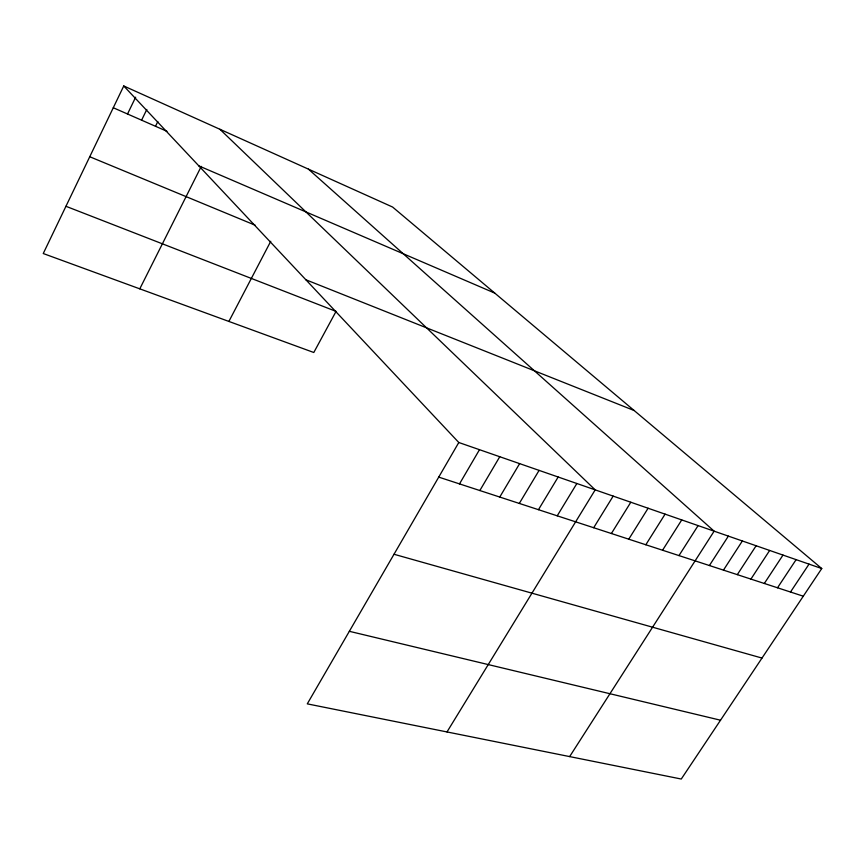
<?xml version="1.0" encoding="UTF-8"?>
<svg xmlns="http://www.w3.org/2000/svg" width="865" height="865" viewBox="0 0 865 865"><rect width="100%" height="100%" fill="white"/><g stroke="black" fill="none" stroke-linecap="round" stroke-linejoin="round"><path stroke-width="1.3" d="M123.749 85.97L458.796 442.502L307.28 703.861L681.263 779.03L821.75 568.543L392.591 207.038L123.749 85.97L43.25 253.531L313.8 352.498L336.063 311.389L65.945 206.292M127.523 113.996L135.664 97.183M141.601 120.181L146.823 109.444M155.505 126.29L157.83 121.543M139.784 288.845L201.264 166.394M228.89 321.434L270.745 241.303M459.499 483.903L479.491 449.692M479.837 490.542L499.765 456.731M499.765 497.051L519.627 463.629M519.303 503.43L539.09 470.387M538.452 509.69L558.163 477.015M557.222 515.821L576.858 483.503M447 731.941L595.196 489.871L219.894 129.263M593.682 527.726L613.166 496.11M611.393 533.51L630.801 502.241M628.769 539.187L648.101 508.242M645.82 544.755L665.077 514.145M662.558 550.226L681.739 519.93M678.982 555.59L698.087 525.606M569.646 756.594L714.133 531.175L308.427 169.14M709.408 565.526L728.362 536.116M723.464 570.121L742.354 540.971M737.304 574.641L756.118 545.75M750.917 579.085L769.655 550.454M764.325 583.464L782.987 555.092M777.516 587.778L796.114 559.644M790.502 592.017L809.035 564.131M349.341 631.309L720.523 720.21M394.007 554.26L762 658.07M438.728 477.112L803.293 596.201M458.796 442.502L821.75 568.543M305.864 279.763L634.153 410.518M89.744 156.738L255.186 225.214M198.842 165.875L494.737 293.084M113.283 107.747L166.956 131.307"/></g></svg>
